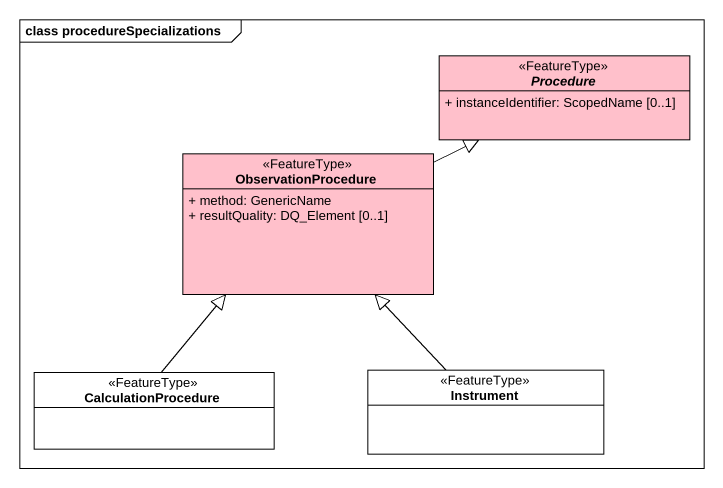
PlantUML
@startuml
mainframe class procedureSpecializations
hide circle
hide empty members
skinparam classAttributeIconSize 0
abstract class Procedure <<FeatureType>> #FFC0CB {
  + instanceIdentifier: ScopedName [0..1]
}
class ObservationProcedure <<FeatureType>> #FFC0CB {
  + method: GenericName
  + resultQuality: DQ_Element [0..1]
}
class CalculationProcedure <<FeatureType>>
class Instrument <<FeatureType>>
ObservationProcedure -right-|> Procedure
CalculationProcedure -up-|> ObservationProcedure
Instrument -up-|> ObservationProcedure
@enduml
